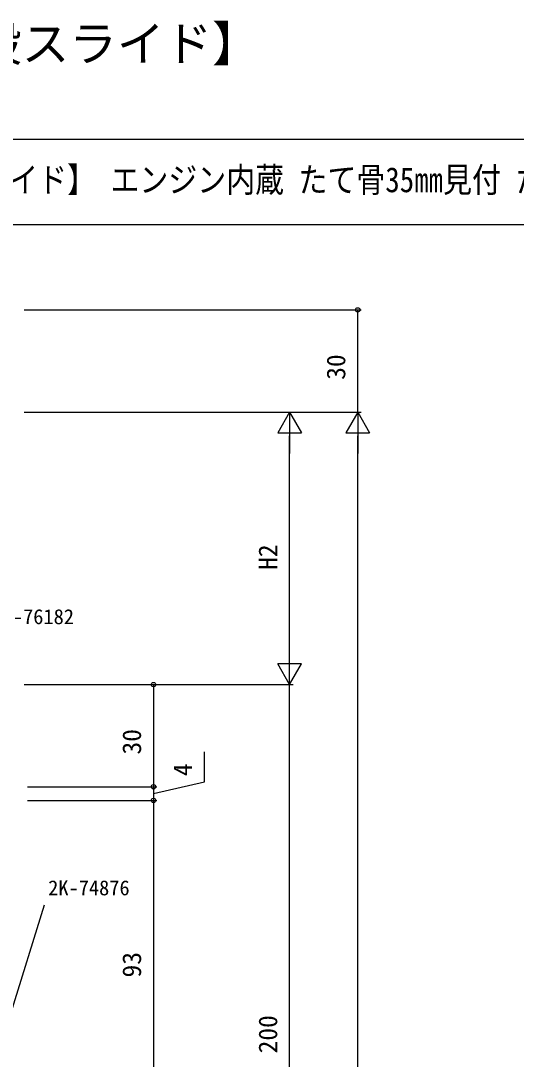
# Model space of a CAD drawing. Units: millimetres, scale not verified. Extents: x -437 to 438, y -681 to 679.
# Drawn here: x -200.7 to -55.1, y 373.8 to 678.7 of the extents above; entities that cross this region are included whole.
import ezdxf
from ezdxf.enums import TextEntityAlignment as Align

# ---------------------------------------------------------------- set-up
doc = ezdxf.new("R2010")
doc.units = ezdxf.units.MM
doc.header["$LTSCALE"] = 4
for name, color, linetype in [('0-1_USER1', 3, 'Continuous'), ('0-6_YKK_D', 6, 'Continuous'), ('0-7_YKK_ZWAK', 7, 'Continuous')]:
    doc.layers.add(name, color=color, linetype=linetype)
doc.styles.add('ＭＳ ゴシック', font='')
doc.styles.get('ＭＳ ゴシック').set_extended_font_data('MS Gothic')

msp = doc.modelspace()

# ---------------------------------------------------------------- linework, layer by layer
at = {"layer": '0-6_YKK_D'}
for p, q in [((-199.7, 593.8), (-100.7, 593.8)), ((-101.7, 563.8), (-101.7, 593.8)), ((-199.7, 563.8), (-100.7, 563.8)), ((-199.7, 563.8), (-120.7, 563.8)), ((-199.7, 563.8), (-100.7, 563.8)), ((-121.7, 563.8), (-125.2, 557.738)), ((-121.7, 563.8), (-118.2, 557.738)), ((-121.7, 563.8), (-121.7, 551.676)), ((-101.7, 563.8), (-105.2, 557.738)), ((-101.7, 563.8), (-98.2, 557.738)), ((-101.7, 563.8), (-101.7, 551.676)), ((-125.2, 557.738), (-118.2, 557.738)), ((-121.7, 490.8), (-121.7, 556.8)), ((-105.2, 557.738), (-98.2, 557.738)), ((-101.7, -29.2), (-101.7, 556.8)), ((-121.7, 483.8), (-121.7, 495.924)), ((-121.7, 483.8), (-125.2, 489.862)), ((-118.2, 489.862), (-125.2, 489.862)), ((-121.7, 483.8), (-118.2, 489.862)), ((-199.7, 483.8), (-120.7, 483.8)), ((-199.7, 483.8), (-120.7, 483.8)), ((-198.7, 483.8), (-160.7, 483.8)), ((-161.7, 483.8), (-161.7, 453.8)), ((-121.7, 283.8), (-121.7, 483.8)), ((-198.7, 453.8), (-160.7, 453.8)), ((-161.7, 453.8), (-161.7, 449.796)), ((-198.7, 449.796), (-160.7, 449.796)), ((-198.7, 449.796), (-160.7, 449.796)), ((-161.7, 449.796), (-161.7, 356.8))]:
    msp.add_line(p, q, dxfattribs=at)
for points in [[(-161.7, 451.798), (-146.7, 455.3), (-146.7, 464.03)], [(-204.401, 384.839), (-203.641, 387.274), (-193.703, 419.119)]]:
    msp.add_lwpolyline(points, dxfattribs=at)
for centre in [(-101.7, 593.8), (-161.7, 483.8), (-161.7, 453.8), (-161.7, 453.8), (-161.7, 449.796), (-161.7, 449.796)]:
    msp.add_circle(centre, 0.637, dxfattribs=at)
at = {"layer": '0-7_YKK_ZWAK'}
for p, q in [((438.3, 643.8), (-436.7, 643.8)), ((438.3, 618.8), (-436.7, 618.8))]:
    msp.add_line(p, q, dxfattribs=at)

# ---------------------------------------------------------------- texts
at = {"layer": '0-1_USER1', "style": 'ＭＳ ゴシック'}
msp.add_text('Fef 防護スクリーン付自動ドア【一般スライド】', height=10.26, dxfattribs=at).set_placement((-438.288, 663.738), align=Align.BOTTOM_LEFT)
at = {"layer": '0-1_USER1', "style": 'ＭＳ ゴシック', "width": 0.85}
msp.add_text('防護スクリーン付自動ドア【一般スライド】 エンジン内蔵 たて骨35㎜見付 たてかまち35㎜見付 枠', height=7.331, dxfattribs=at).set_placement((-348.574, 626.13), align=Align.BOTTOM_LEFT)
at = {"layer": '0-6_YKK_D', "style": 'ＭＳ ゴシック'}
for s, p in [('30', (-103.7, 573.26)), ('H2', (-123.7, 517.472)), ('30', (-163.7, 463.26)), ('4', (-148.7, 456.916)), ('93', (-163.7, 397.822)), ('200', (-123.7, 375.533))]:
    msp.add_text(s, height=5.499, rotation=90, dxfattribs=at).set_placement(p, align=Align.BOTTOM_LEFT)
for s, p in [('2K-76182', (-209, 500.219)), ('2K-74876', (-192.647, 420.619))]:
    msp.add_text(s, height=4.399, dxfattribs=at).set_placement(p, align=Align.BOTTOM_LEFT)

doc.saveas('drawing.dxf')
